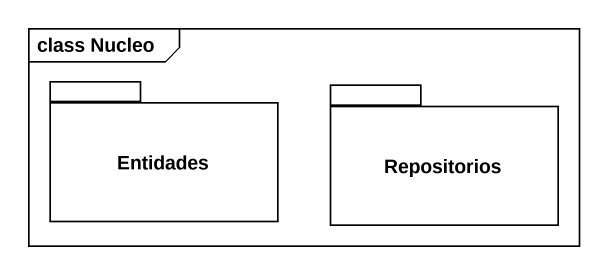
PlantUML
@startuml
mainframe class Nucleo
package Entidades {
}
package Repositorios {
}
@enduml
